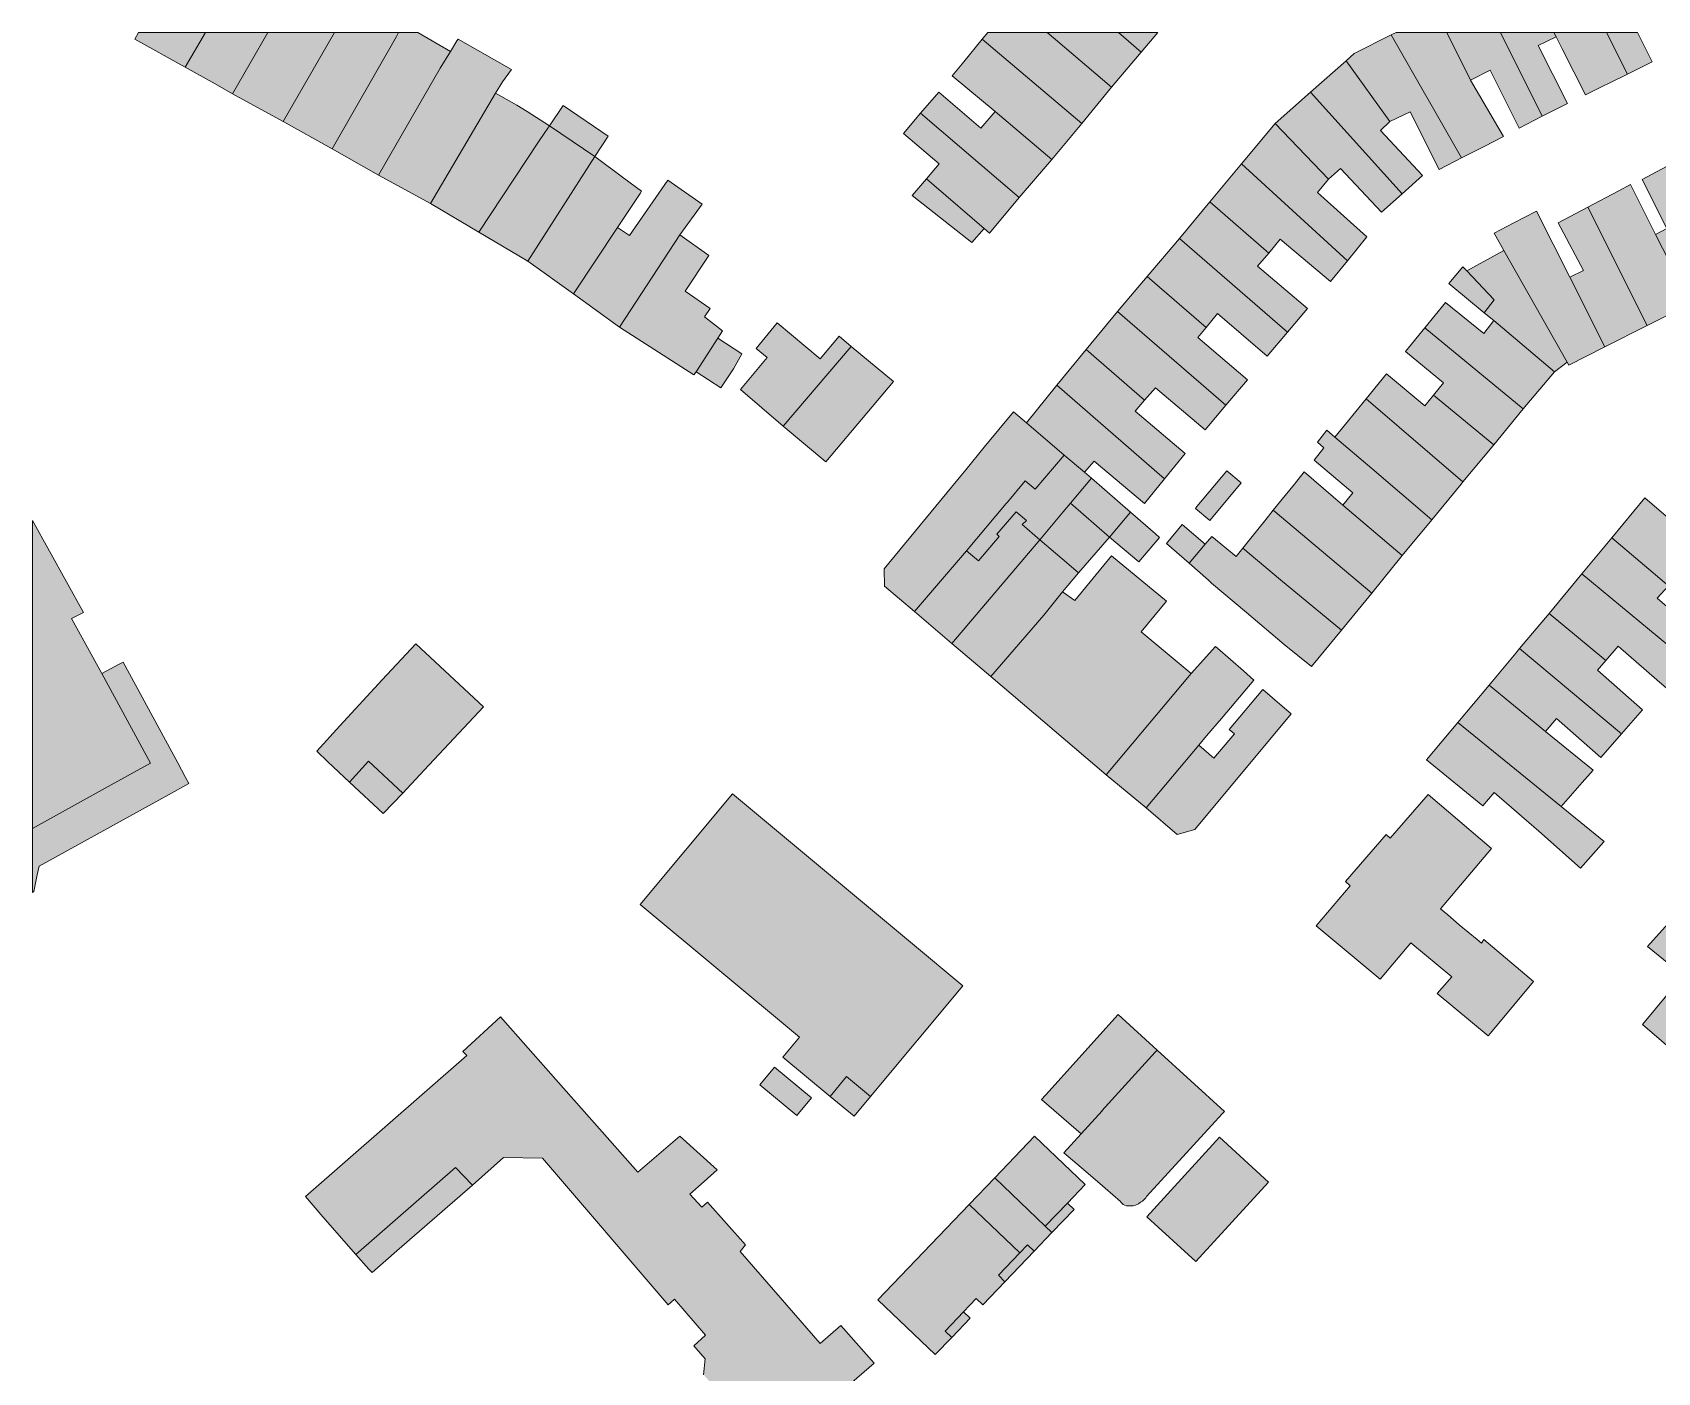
# Model space of a CAD drawing. Header units: millimetres. Extents: x -103 to 511, y -35 to 333.
# Drawn here: x -102.6 to 73.9, y 187.1 to 332.5 of the extents above; entities that cross this region are included whole.
import ezdxf

# ---------------------------------------------------------------- set-up
doc = ezdxf.new("R2010")
doc.units = ezdxf.units.MM
doc.header["$MEASUREMENT"] = 0
for name, color, linetype, lineweight in [('edu&health', 7, 'Continuous', 0), ('public services', 7, 'Continuous', 0), ('residential', 7, 'Continuous', 0), ('school', 7, 'Continuous', 0)]:
    doc.layers.add(name, color=color, linetype=linetype, lineweight=lineweight)

msp = doc.modelspace()

# ---------------------------------------------------------------- hatches: boundary and pattern name
at = {"layer": 'edu&health', "true_color": 0xc9ff94, "transparency": 33554687}
for points in [[(-1.54, 229.03), (-7, 233.57), (-26.56, 249.87), (-36.57, 237.85), (-19.28, 223.45), (-21.07, 221.3), (-15.95, 217.03), (-14.16, 219.18), (-11.55, 217.01)], [(13.58, 215.44), (13.57, 215.45), (19.35, 221.81), (19.57, 222.05), (15.31, 225.93), (14.95, 225.53), (7.83, 217.58), (7.02, 216.69), (11.32, 212.95)], [(-39.87, 212.24), (-45.73, 218.86), (-51.73, 225.65), (-55.83, 221.9), (-55.38, 221.45), (-72.93, 206.15), (-71.02, 203.96), (-67.43, 199.85), (-56.63, 209.3), (-54.78, 207.4), (-51.43, 210.4), (-47.18, 210.3), (-33.53, 194.4), (-32.83, 195), (-29.48, 191.1), (-30.73, 189.95), (-29.53, 188.55), (-29.68, 186.8), (-27.73, 184.6), (-26.08, 184.6), (-25.53, 183.95), (-24.98, 183.3), (-23.42, 184.58), (-22.35, 183.42), (-21.97, 183), (-21.7, 182.71), (-19.72, 180.55), (-18.03, 182.1), (-17.63, 182.45), (-11.18, 188.05), (-14.78, 192.15), (-17.03, 190.2), (-25.73, 200.2), (-25.13, 200.9), (-29.28, 205.55), (-29.88, 205), (-31.18, 206.4), (-29.63, 207.8), (-28.23, 209.05), (-32.28, 212.7), (-36.83, 208.8)], [(16.97, 205.15), (17.22, 205.2), (17.52, 205.35), (17.77, 205.55), (17.97, 205.65), (18.32, 206), (18.42, 206.15), (25.87, 214.3), (26.64, 215.15), (26.87, 215.4), (19.57, 222.05), (19.35, 221.81), (13.57, 215.45), (13.58, 215.44), (11.32, 212.95), (9.44, 210.88), (11.32, 209.3), (13.62, 207.3), (13.92, 207.05), (15.57, 205.6), (15.62, 205.55), (15.87, 205.3), (16.22, 205.15)], [(-17.96, 216.88), (-21.97, 220.21), (-23.57, 218.28), (-19.55, 214.96)], [(-11.55, 217.01), (-14.16, 219.18), (-15.95, 217.03), (-13.34, 214.86)], [(9.82, 205.45), (11.75, 207.47), (6.26, 212.72), (1.92, 208.18), (7.41, 202.93)], [(18.45, 203.95), (23.76, 199.1), (31.64, 207.72), (26.32, 212.58)], [(-54.78, 207.4), (-56.63, 209.3), (-67.43, 199.85), (-66.03, 198.25), (-65.83, 198.05), (-65.68, 197.9), (-63, 200.24)], [(4.66, 200.05), (5.49, 200.91), (6.21, 200.22), (8.14, 202.24), (7.41, 202.93), (1.92, 208.18), (-0.84, 205.3)], [(3.04, 196.91), (2.32, 197.6), (4.66, 200.05), (-0.84, 205.3), (-10.75, 194.93), (-4.53, 188.99), (-2.74, 190.86), (-3.46, 191.55), (-1.47, 193.64), (-0.09, 195.08), (0.63, 194.39)], [(10.55, 204.76), (9.82, 205.45), (7.41, 202.93), (8.14, 202.24)], [(6.21, 200.22), (5.49, 200.91), (4.66, 200.05), (2.32, 197.6), (3.04, 196.91)], [(-0.74, 192.95), (-1.47, 193.64), (-3.46, 191.55), (-2.74, 190.86)]]:
    msp.add_hatch(color=71, dxfattribs=at).paths.add_polyline_path(points)
at = {"layer": 'public services', "true_color": 0xef5797, "transparency": 33554687}
for points in [[(9.47, 286.65), (5.37, 290.15), (3.97, 291.35), (0.79, 287.49), (-1.22, 285.04), (-1.58, 284.6), (-10.08, 274.3), (-10.03, 272.4), (-6.78, 269.65), (-1.13, 276.25), (3.17, 281.4), (3.32, 281.55), (5.22, 283.85), (6.32, 282.95)], [(-1.13, 276.25), (-6.78, 269.65), (-2.73, 266.2), (6.82, 277.45), (4.92, 279.1), (5.37, 279.55), (4.27, 280.5), (2.17, 278.05), (2.42, 277.8), (0.17, 275.15)], [(7.27, 269.25), (9.27, 271.8), (11.03, 273.86), (9.7, 274.99), (8.52, 276), (6.82, 277.45), (-2.73, 266.2), (1.52, 262.6)], [(23.27, 262.95), (19.33, 266.2), (17.82, 267.45), (20.57, 270.8), (14.62, 275.7), (10.62, 270.85), (9.27, 271.8), (7.27, 269.25), (1.52, 262.6), (14.02, 251.95)], [(24.07, 255.15), (24.93, 256.16), (26.53, 258.05), (30.07, 262.22), (28.92, 263.22), (26.1, 265.68), (25.9, 265.85), (23.27, 262.95), (14.02, 251.95), (18.37, 248.35)], [(34.1, 258.56), (33.12, 259.4), (31.02, 261.2), (27.37, 256.85), (27.97, 256.4), (25.72, 253.75), (24.07, 255.15), (18.37, 248.35), (21.72, 245.45), (23.67, 246)]]:
    msp.add_hatch(color=233, dxfattribs=at).paths.add_polyline_path(points)
at = {"layer": 'residential', "true_color": 0xfedcaf, "transparency": 33554687}
for points in [[(-83.78, 332.52), (-91.03, 332.52), (-91.43, 331.8), (-85.98, 328.75)], [(-83.78, 332.52), (-85.98, 328.75), (-82.73, 326.95), (-80.83, 325.85), (-77.01, 332.52)], [(-77.01, 332.52), (-80.83, 325.85), (-75.33, 322.85), (-69.75, 332.52)], [(-62.82, 332.52), (-69.75, 332.52), (-75.33, 322.85), (-70.03, 319.9), (-63.03, 332.1)], [(-60.72, 332.52), (-62.82, 332.52), (-63.03, 332.1), (-70.03, 319.9), (-64.98, 317.05), (-58.28, 328.65), (-57.17, 330.47)], [(-52.28, 325.95), (-51.53, 327.15), (-50.56, 328.49), (-56.35, 331.79), (-56.48, 331.6), (-57.17, 330.47), (-58.28, 328.65), (-64.98, 317.05), (-59.33, 313.95)], [(8.12, 318.75), (11.37, 322.65), (0.57, 331.8), (-1.43, 329.35), (-2.68, 327.83), (1.97, 323.95)], [(7.61, 332.52), (1.19, 332.52), (0.57, 331.8), (11.37, 322.65), (14.62, 326.6), (8.52, 331.75)], [(15.36, 332.52), (7.61, 332.52), (8.52, 331.75), (14.62, 326.6), (17.82, 330.4)], [(15.36, 332.52), (17.82, 330.4), (19.63, 332.52)], [(44.82, 322.85), (47.02, 323.9), (50.17, 317.65), (52.62, 318.9), (44.97, 332.25), (40.97, 330.25), (40.07, 329.45)], [(51, 332.52), (45.51, 332.52), (44.97, 332.25), (52.62, 318.9), (55.07, 320.15), (57.18, 321.23), (53.57, 327.35)], [(56.85, 332.52), (51, 332.52), (53.57, 327.35), (55.72, 328.45), (58.87, 322.15), (61.37, 323.45)], [(62.63, 332.52), (56.85, 332.52), (61.37, 323.45), (64.12, 324.8), (60.92, 331.1), (62.87, 332.05)], [(68.36, 332.52), (62.63, 332.52), (62.87, 332.05), (63.52, 330.76), (66.07, 325.77), (67.87, 326.65), (68.8, 327.11), (70.62, 328)], [(68.36, 332.52), (70.62, 328), (73.32, 329.35), (71.73, 332.52)], [(40.07, 329.45), (36.22, 326.05), (46.17, 315), (48.37, 317), (43.82, 321.9), (44.82, 322.85)], [(-47.68, 320.55), (-46.93, 321.65), (-46.42, 322.4), (-48.84, 323.93), (-49.98, 324.65), (-52.28, 325.95), (-59.33, 313.95), (-54.08, 310.85)], [(4.57, 314.6), (8.12, 318.75), (1.97, 323.95), (0.42, 322.15), (-4.13, 326.05), (-6.13, 323.75)], [(32.37, 322.65), (38.17, 316.6), (39.47, 317.75), (43.92, 313), (46.17, 315), (36.22, 326.05)], [(-40.05, 321.27), (-44.94, 324.58), (-46.42, 322.4), (-41.48, 319.05)], [(4.57, 314.6), (-6.13, 323.75), (-7.98, 321.55), (-4.09, 318.28), (-5.49, 316.63), (-4.68, 315.95), (0.77, 311.26), (1.37, 310.75)], [(-48.78, 307.7), (-41.48, 319.05), (-46.42, 322.4), (-46.93, 321.65), (-47.68, 320.55), (-54.08, 310.85)], [(32.37, 322.65), (28.72, 318.25), (40.22, 307.75), (42.32, 310.35), (36.97, 315.15), (38.17, 316.6)], [(-39.03, 311.35), (-36.58, 315.05), (-36.43, 315.28), (-38.33, 316.7), (-41.48, 319.05), (-48.78, 307.7), (-43.83, 304.15)], [(31.67, 308.55), (32.92, 310.1), (38.37, 305.5), (40.22, 307.75), (28.72, 318.25), (25.27, 314.15)], [(81.97, 305.4), (75.52, 318.05), (75.42, 318.25), (72.22, 316.55), (74.92, 311.25), (73.67, 310.6), (77.52, 303.1)], [(-29.83, 313.9), (-33.58, 316.5), (-37.73, 310.5), (-39.03, 311.35), (-43.83, 304.15), (-38.83, 300.55), (-32.28, 310.55)], [(0.77, 311.26), (-4.68, 315.95), (-5.49, 316.63), (-7.03, 314.82), (-2.78, 311.45), (-0.57, 309.71)], [(77.52, 303.1), (73.67, 310.6), (70.95, 316.01), (69.62, 315.3), (66.32, 313.55), (72.77, 300.7)], [(25.27, 314.15), (21.97, 310.15), (33.72, 300), (35.87, 302.55), (30.47, 307.15), (31.67, 308.55)], [(68.17, 298.4), (64.37, 305.95), (60.74, 313.14), (58.21, 311.82), (56.14, 310.74), (57.22, 308.85), (64.07, 296.75), (64.27, 296.4)], [(72.77, 300.7), (66.32, 313.55), (63.12, 311.85), (65.87, 306.7), (64.37, 305.95), (68.17, 298.4)], [(-32.28, 310.55), (-38.83, 300.55), (-30.73, 295.35), (-30.48, 295.7), (-28.13, 299.35), (-27.63, 300.15), (-29.58, 301.65), (-28.98, 302.55), (-31.68, 304.45), (-29.13, 308.3)], [(24.87, 300.5), (26.12, 302), (31.52, 297.4), (33.72, 300), (21.97, 310.15), (18.47, 306.05)], [(64.07, 296.75), (57.22, 308.85), (53.17, 306.65), (56.17, 303.5), (55.07, 302.1), (56.12, 301.25), (62.72, 295.7)], [(56.17, 303.5), (53.17, 306.65), (52.76, 307.08), (51.25, 305.27), (55.07, 302.1)], [(18.47, 306.05), (15.27, 302.25), (27.02, 292.05), (29.37, 294.8), (23.97, 299.4), (24.87, 300.5)], [(18.17, 292.6), (19.37, 293.95), (24.77, 289.4), (27.02, 292.05), (15.27, 302.25), (11.87, 298.1)], [(62.72, 295.7), (56.12, 301.25), (55.02, 299.85), (50.87, 303.2), (48.62, 300.45), (59.32, 291.65)], [(-21.03, 289.8), (-13.68, 298.45), (-14.98, 299.55), (-17.03, 297.1), (-21.68, 301), (-23.98, 298.2), (-22.78, 297.25), (-25.68, 293.75)], [(56.12, 287.75), (59.32, 291.65), (48.62, 300.45), (46.52, 297.9), (50.67, 294.5), (49.57, 293.15)], [(-27.83, 293.95), (-26.43, 296), (-25.53, 297.65), (-28.13, 299.35), (-30.48, 295.7)], [(-13.68, 298.45), (-21.03, 289.8), (-16.43, 285.9), (-9.08, 294.65)], [(11.87, 298.1), (8.67, 294.25), (20.37, 284.05), (22.62, 286.8), (17.17, 291.4), (18.17, 292.6)], [(56.12, 287.75), (49.57, 293.15), (48.62, 292), (44.47, 295.45), (42.27, 292.75), (52.77, 283.75)], [(5.37, 290.15), (9.47, 286.65), (11.67, 284.8), (12.72, 286), (18.17, 281.4), (20.37, 284.05), (8.67, 294.25)], [(52.57, 283.5), (52.77, 283.75), (42.27, 292.75), (40.02, 290), (38.86, 288.59), (42.87, 285.2), (49.37, 279.6)], [(42.87, 285.2), (38.86, 288.59), (37.97, 289.35), (36.97, 288.05), (37.67, 287.45), (36.62, 286.1), (40.82, 282.55), (39.72, 281.2), (46.17, 275.75), (49.37, 279.6)], [(12.42, 284.15), (11.67, 284.8), (9.47, 286.65), (6.32, 282.95), (5.22, 283.85), (3.32, 281.55), (3.17, 281.4), (-1.13, 276.25), (0.17, 275.15), (2.42, 277.8), (2.17, 278.05), (4.27, 280.5), (5.37, 279.55), (4.92, 279.1), (6.82, 277.45), (9.35, 280.47), (10.14, 281.43)], [(14.37, 277.75), (16.67, 280.45), (12.42, 284.15), (10.14, 281.43)], [(28.67, 283.63), (27.12, 284.95), (23.87, 281.05), (23.72, 280.85), (25.27, 279.55)], [(46.17, 275.75), (39.72, 281.2), (35.53, 284.82), (34.47, 283.5), (32.97, 281.65), (32.17, 280.67), (42.87, 271.65)], [(14.37, 277.75), (10.14, 281.43), (9.35, 280.47), (6.82, 277.45), (8.52, 276), (9.7, 274.99), (11.03, 273.86)], [(42.87, 271.65), (32.17, 280.67), (31.25, 279.52), (29.87, 277.8), (28.86, 276.54), (32.97, 273.1), (39.57, 267.65)], [(72.52, 282), (68.92, 277.65), (75.07, 272.45), (76.52, 274.15), (80.77, 270.45), (82.32, 272.2), (83.01, 272.98)], [(14.37, 277.75), (17.57, 275.05), (19.82, 277.7), (19.37, 278.1), (16.67, 280.45)], [(24.79, 276.99), (22.28, 279.12), (20.57, 277.05), (23.02, 274.9)], [(25.49, 277.81), (24.79, 276.99), (23.02, 274.9), (25.12, 273.05), (25.47, 272.75), (29.27, 269.55), (33.37, 266.1), (36.32, 263.7), (39.57, 267.65), (32.97, 273.1), (28.86, 276.54), (28.14, 275.65)], [(76.87, 265.85), (78.22, 267.35), (73.87, 271.1), (75.07, 272.45), (68.92, 277.65), (65.67, 273.75), (76.16, 265.07)], [(65.67, 273.75), (62.12, 269.45), (68.27, 264.35), (69.62, 265.9), (73.82, 262.25), (74.87, 261.33), (76.42, 263.15), (77.27, 264.15), (76.16, 265.07)], [(62.12, 269.45), (58.92, 265.65), (69.97, 256.4), (72.27, 259), (67.37, 263.3), (68.27, 264.35)], [(69.97, 256.4), (58.92, 265.65), (58.52, 265.15), (55.62, 261.65), (61.72, 256.65), (62.92, 258.05), (67.72, 253.8)], [(65.72, 251.1), (66.9, 252.43), (61.72, 256.65), (55.62, 261.65), (52.22, 257.6), (63.42, 248.5)], [(52.22, 257.6), (48.82, 253.55), (54.92, 248.55), (56.17, 250), (61.02, 245.8), (65.52, 241.8), (68.05, 244.65), (68.1, 244.7), (63.42, 248.5)], [(55.87, 243.95), (48.97, 249.8), (44.87, 245.05), (44.42, 245.45), (40.02, 240.35), (40.52, 239.9), (36.82, 235.55), (43.77, 229.75), (47.12, 233.7), (51.57, 230), (49.97, 228.2), (55.52, 223.6), (55.77, 223.9), (60.42, 229.5), (55.02, 234.05), (54.77, 233.65), (54.32, 234.05), (52.37, 235.65), (51.11, 236.72), (50.32, 237.4)], [(105.42, 215.8), (105.37, 216.3), (99.72, 220.9), (99.12, 220.3), (90.03, 228.24), (85.09, 232.55), (77.82, 238.9), (77.64, 238.7), (72.82, 233.3), (76.66, 230.15), (72.25, 224.83), (76.37, 221.3), (79.27, 218.95), (84.22, 214.75), (82.97, 213.25), (81.77, 211.7), (93.32, 201.9), (94.37, 203.05), (96.21, 201.46), (99.76, 205.56), (97.92, 207.15), (98.97, 208.4)]]:
    msp.add_hatch(color=41, dxfattribs=at).paths.add_polyline_path(points)
at = {"layer": 'school', "true_color": 0xfeed3f, "transparency": 33554687}
for points in [[(-102.55, 246.12), (-98.66, 248.27), (-94.02, 250.83), (-89.73, 253.2), (-95.03, 262.95), (-98.33, 268.9), (-97.03, 269.55), (-102.55, 279.55)], [(-68.13, 251.15), (-66.08, 253.4), (-62.33, 249.95), (-60.03, 252.45), (-53.58, 259.3), (-60.93, 266.15), (-64.58, 262.25), (-69.18, 257.25), (-71.68, 254.5), (-70.48, 253.35)], [(-102.55, 239.17), (-102.4, 239.25), (-102.03, 241.08), (-101.84, 242.01), (-87.77, 249.77), (-85.57, 250.99), (-85.96, 251.72), (-86.78, 253.23), (-87.44, 254.43), (-92.72, 264.17), (-93.13, 263.95), (-95.03, 262.95), (-89.73, 253.2), (-94.02, 250.83), (-98.66, 248.27), (-102.55, 246.12)], [(-62.33, 249.95), (-66.08, 253.4), (-68.13, 251.15), (-64.48, 247.75)]]:
    msp.add_hatch(color=41, dxfattribs=at).paths.add_polyline_path(points)

# ---------------------------------------------------------------- linework, layer by layer
at = {"layer": 'edu&health', "color": 18, "lineweight": 5, "true_color": 0x000000}
for points in [[(-1.54, 229.03), (-7, 233.57), (-26.56, 249.87), (-36.57, 237.85), (-19.28, 223.45), (-21.07, 221.3), (-15.95, 217.03), (-14.16, 219.18), (-11.55, 217.01)], [(13.58, 215.44), (13.57, 215.45), (19.35, 221.81), (19.57, 222.05), (15.31, 225.93), (14.95, 225.53), (7.83, 217.58), (7.02, 216.69), (11.32, 212.95)], [(16.97, 205.15), (17.22, 205.2), (17.52, 205.35), (17.77, 205.55), (17.97, 205.65), (18.32, 206), (18.42, 206.15), (25.87, 214.3), (26.64, 215.15), (26.87, 215.4), (19.57, 222.05), (19.35, 221.81), (13.57, 215.45), (13.58, 215.44), (11.32, 212.95), (9.44, 210.88), (11.32, 209.3), (13.62, 207.3), (13.92, 207.05), (15.57, 205.6), (15.62, 205.55), (15.87, 205.3), (16.22, 205.15)], [(-17.96, 216.88), (-21.97, 220.21), (-23.57, 218.28), (-19.55, 214.96)], [(-11.55, 217.01), (-14.16, 219.18), (-15.95, 217.03), (-13.34, 214.86)], [(9.82, 205.45), (11.75, 207.47), (6.26, 212.72), (1.92, 208.18), (7.41, 202.93)], [(18.45, 203.95), (23.76, 199.1), (31.64, 207.72), (26.32, 212.58)], [(-54.78, 207.4), (-56.63, 209.3), (-67.43, 199.85), (-66.03, 198.25), (-65.83, 198.05), (-65.68, 197.9), (-63, 200.24)], [(4.66, 200.05), (5.49, 200.91), (6.21, 200.22), (8.14, 202.24), (7.41, 202.93), (1.92, 208.18), (-0.84, 205.3)], [(3.04, 196.91), (2.32, 197.6), (4.66, 200.05), (-0.84, 205.3), (-10.75, 194.93), (-4.53, 188.99), (-2.74, 190.86), (-3.46, 191.55), (-1.47, 193.64), (-0.09, 195.08), (0.63, 194.39)], [(10.55, 204.76), (9.82, 205.45), (7.41, 202.93), (8.14, 202.24)], [(6.21, 200.22), (5.49, 200.91), (4.66, 200.05), (2.32, 197.6), (3.04, 196.91)], [(-0.74, 192.95), (-1.47, 193.64), (-3.46, 191.55), (-2.74, 190.86)]]:
    msp.add_lwpolyline(points, close=True, dxfattribs=at)
at = {"layer": 'edu&health'}
for points in [[(-1.54, 229.03), (-7, 233.57), (-26.56, 249.87), (-36.57, 237.85), (-19.28, 223.45), (-21.07, 221.3), (-15.95, 217.03), (-14.16, 219.18), (-11.55, 217.01)], [(13.58, 215.44), (13.57, 215.45), (19.35, 221.81), (19.57, 222.05), (15.31, 225.93), (14.95, 225.53), (7.83, 217.58), (7.02, 216.69), (11.32, 212.95)], [(16.97, 205.15), (17.22, 205.2), (17.52, 205.35), (17.77, 205.55), (17.97, 205.65), (18.32, 206), (18.42, 206.15), (25.87, 214.3), (26.64, 215.15), (26.87, 215.4), (19.57, 222.05), (19.35, 221.81), (13.57, 215.45), (13.58, 215.44), (11.32, 212.95), (9.44, 210.88), (11.32, 209.3), (13.62, 207.3), (13.92, 207.05), (15.57, 205.6), (15.62, 205.55), (15.87, 205.3), (16.22, 205.15)], [(-17.96, 216.88), (-21.97, 220.21), (-23.57, 218.28), (-19.55, 214.96)], [(-11.55, 217.01), (-14.16, 219.18), (-15.95, 217.03), (-13.34, 214.86)], [(9.82, 205.45), (11.75, 207.47), (6.26, 212.72), (1.92, 208.18), (7.41, 202.93)], [(18.45, 203.95), (23.76, 199.1), (31.64, 207.72), (26.32, 212.58)], [(-54.78, 207.4), (-56.63, 209.3), (-67.43, 199.85), (-66.03, 198.25), (-65.83, 198.05), (-65.68, 197.9), (-63, 200.24)], [(4.66, 200.05), (5.49, 200.91), (6.21, 200.22), (8.14, 202.24), (7.41, 202.93), (1.92, 208.18), (-0.84, 205.3)], [(3.04, 196.91), (2.32, 197.6), (4.66, 200.05), (-0.84, 205.3), (-10.75, 194.93), (-4.53, 188.99), (-2.74, 190.86), (-3.46, 191.55), (-1.47, 193.64), (-0.09, 195.08), (0.63, 194.39)], [(10.55, 204.76), (9.82, 205.45), (7.41, 202.93), (8.14, 202.24)], [(6.21, 200.22), (5.49, 200.91), (4.66, 200.05), (2.32, 197.6), (3.04, 196.91)], [(-0.74, 192.95), (-1.47, 193.64), (-3.46, 191.55), (-2.74, 190.86)]]:
    msp.add_lwpolyline(points, close=True, dxfattribs=at)
at = {"layer": 'edu&health', "color": 18, "lineweight": 5, "true_color": 0x000000}
msp.add_lwpolyline([(-17.63, 182.45), (-11.18, 188.05), (-14.78, 192.15), (-17.03, 190.2), (-25.73, 200.2), (-25.13, 200.9), (-29.28, 205.55), (-29.88, 205), (-31.18, 206.4), (-29.63, 207.8), (-28.23, 209.05), (-32.28, 212.7), (-36.83, 208.8), (-39.87, 212.24), (-45.73, 218.86), (-51.73, 225.65), (-55.83, 221.9), (-55.38, 221.45), (-72.93, 206.15), (-71.02, 203.96), (-67.43, 199.85), (-56.63, 209.3), (-54.78, 207.4), (-51.43, 210.4), (-47.18, 210.3), (-33.53, 194.4), (-32.83, 195), (-29.48, 191.1), (-30.73, 189.95), (-29.53, 188.55), (-29.68, 186.8)], dxfattribs=at)
at = {"layer": 'edu&health'}
msp.add_lwpolyline([(-17.63, 182.45), (-11.18, 188.05), (-14.78, 192.15), (-17.03, 190.2), (-25.73, 200.2), (-25.13, 200.9), (-29.28, 205.55), (-29.88, 205), (-31.18, 206.4), (-29.63, 207.8), (-28.23, 209.05), (-32.28, 212.7), (-36.83, 208.8), (-39.87, 212.24), (-45.73, 218.86), (-51.73, 225.65), (-55.83, 221.9), (-55.38, 221.45), (-72.93, 206.15), (-71.02, 203.96), (-67.43, 199.85), (-56.63, 209.3), (-54.78, 207.4), (-51.43, 210.4), (-47.18, 210.3), (-33.53, 194.4), (-32.83, 195), (-29.48, 191.1), (-30.73, 189.95), (-29.53, 188.55), (-29.68, 186.8)], dxfattribs=at)
at = {"layer": 'public services', "color": 18, "lineweight": 5, "true_color": 0x000000}
for points in [[(9.47, 286.65), (5.37, 290.15), (3.97, 291.35), (0.79, 287.49), (-1.22, 285.04), (-1.58, 284.6), (-10.08, 274.3), (-10.03, 272.4), (-6.78, 269.65), (-1.13, 276.25), (3.17, 281.4), (3.32, 281.55), (5.22, 283.85), (6.32, 282.95)], [(-1.13, 276.25), (-6.78, 269.65), (-2.73, 266.2), (6.82, 277.45), (4.92, 279.1), (5.37, 279.55), (4.27, 280.5), (2.17, 278.05), (2.42, 277.8), (0.17, 275.15)], [(7.27, 269.25), (9.27, 271.8), (11.03, 273.86), (9.7, 274.99), (8.52, 276), (6.82, 277.45), (-2.73, 266.2), (1.52, 262.6)], [(23.27, 262.95), (19.33, 266.2), (17.82, 267.45), (20.57, 270.8), (14.62, 275.7), (10.62, 270.85), (9.27, 271.8), (7.27, 269.25), (1.52, 262.6), (14.02, 251.95)], [(24.07, 255.15), (24.93, 256.16), (26.53, 258.05), (30.07, 262.22), (28.92, 263.22), (26.1, 265.68), (25.9, 265.85), (23.27, 262.95), (14.02, 251.95), (18.37, 248.35)], [(34.1, 258.56), (33.12, 259.4), (31.02, 261.2), (27.37, 256.85), (27.97, 256.4), (25.72, 253.75), (24.07, 255.15), (18.37, 248.35), (21.72, 245.45), (23.67, 246)]]:
    msp.add_lwpolyline(points, close=True, dxfattribs=at)
at = {"layer": 'public services'}
for points in [[(9.47, 286.65), (5.37, 290.15), (3.97, 291.35), (0.79, 287.49), (-1.22, 285.04), (-1.58, 284.6), (-10.08, 274.3), (-10.03, 272.4), (-6.78, 269.65), (-1.13, 276.25), (3.17, 281.4), (3.32, 281.55), (5.22, 283.85), (6.32, 282.95)], [(-1.13, 276.25), (-6.78, 269.65), (-2.73, 266.2), (6.82, 277.45), (4.92, 279.1), (5.37, 279.55), (4.27, 280.5), (2.17, 278.05), (2.42, 277.8), (0.17, 275.15)], [(7.27, 269.25), (9.27, 271.8), (11.03, 273.86), (9.7, 274.99), (8.52, 276), (6.82, 277.45), (-2.73, 266.2), (1.52, 262.6)], [(23.27, 262.95), (19.33, 266.2), (17.82, 267.45), (20.57, 270.8), (14.62, 275.7), (10.62, 270.85), (9.27, 271.8), (7.27, 269.25), (1.52, 262.6), (14.02, 251.95)], [(24.07, 255.15), (24.93, 256.16), (26.53, 258.05), (30.07, 262.22), (28.92, 263.22), (26.1, 265.68), (25.9, 265.85), (23.27, 262.95), (14.02, 251.95), (18.37, 248.35)], [(34.1, 258.56), (33.12, 259.4), (31.02, 261.2), (27.37, 256.85), (27.97, 256.4), (25.72, 253.75), (24.07, 255.15), (18.37, 248.35), (21.72, 245.45), (23.67, 246)]]:
    msp.add_lwpolyline(points, close=True, dxfattribs=at)
at = {"layer": 'residential', "color": 18, "lineweight": 5, "true_color": 0x000000}
for points in [[(-83.78, 332.52), (-91.03, 332.52), (-91.43, 331.8), (-85.98, 328.75)], [(-83.78, 332.52), (-85.98, 328.75), (-82.73, 326.95), (-80.83, 325.85), (-77.01, 332.52)], [(-77.01, 332.52), (-80.83, 325.85), (-75.33, 322.85), (-69.75, 332.52)], [(-62.82, 332.52), (-69.75, 332.52), (-75.33, 322.85), (-70.03, 319.9), (-63.03, 332.1)], [(-60.72, 332.52), (-62.82, 332.52), (-63.03, 332.1), (-70.03, 319.9), (-64.98, 317.05), (-58.28, 328.65), (-57.17, 330.47)], [(-52.28, 325.95), (-51.53, 327.15), (-50.56, 328.49), (-56.35, 331.79), (-56.48, 331.6), (-57.17, 330.47), (-58.28, 328.65), (-64.98, 317.05), (-59.33, 313.95)], [(8.12, 318.75), (11.37, 322.65), (0.57, 331.8), (-1.43, 329.35), (-2.68, 327.83), (1.97, 323.95)], [(7.61, 332.52), (1.19, 332.52), (0.57, 331.8), (11.37, 322.65), (14.62, 326.6), (8.52, 331.75)], [(15.36, 332.52), (7.61, 332.52), (8.52, 331.75), (14.62, 326.6), (17.82, 330.4)], [(15.36, 332.52), (17.82, 330.4), (19.63, 332.52)], [(44.82, 322.85), (47.02, 323.9), (50.17, 317.65), (52.62, 318.9), (44.97, 332.25), (40.97, 330.25), (40.07, 329.45)], [(51, 332.52), (45.51, 332.52), (44.97, 332.25), (52.62, 318.9), (55.07, 320.15), (57.18, 321.23), (53.57, 327.35)], [(56.85, 332.52), (51, 332.52), (53.57, 327.35), (55.72, 328.45), (58.87, 322.15), (61.37, 323.45)], [(62.63, 332.52), (56.85, 332.52), (61.37, 323.45), (64.12, 324.8), (60.92, 331.1), (62.87, 332.05)], [(68.36, 332.52), (62.63, 332.52), (62.87, 332.05), (63.52, 330.76), (66.07, 325.77), (67.87, 326.65), (68.8, 327.11), (70.62, 328)], [(68.36, 332.52), (70.62, 328), (73.32, 329.35), (71.73, 332.52)], [(40.07, 329.45), (36.22, 326.05), (46.17, 315), (48.37, 317), (43.82, 321.9), (44.82, 322.85)], [(-47.68, 320.55), (-46.93, 321.65), (-46.42, 322.4), (-48.84, 323.93), (-49.98, 324.65), (-52.28, 325.95), (-59.33, 313.95), (-54.08, 310.85)], [(4.57, 314.6), (8.12, 318.75), (1.97, 323.95), (0.42, 322.15), (-4.13, 326.05), (-6.13, 323.75)], [(32.37, 322.65), (38.17, 316.6), (39.47, 317.75), (43.92, 313), (46.17, 315), (36.22, 326.05)], [(-40.05, 321.27), (-44.94, 324.58), (-46.42, 322.4), (-41.48, 319.05)], [(4.57, 314.6), (-6.13, 323.75), (-7.98, 321.55), (-4.09, 318.28), (-5.49, 316.63), (-4.68, 315.95), (0.77, 311.26), (1.37, 310.75)], [(-48.78, 307.7), (-41.48, 319.05), (-46.42, 322.4), (-46.93, 321.65), (-47.68, 320.55), (-54.08, 310.85)], [(32.37, 322.65), (28.72, 318.25), (40.22, 307.75), (42.32, 310.35), (36.97, 315.15), (38.17, 316.6)], [(-39.03, 311.35), (-36.58, 315.05), (-36.43, 315.28), (-38.33, 316.7), (-41.48, 319.05), (-48.78, 307.7), (-43.83, 304.15)], [(31.67, 308.55), (32.92, 310.1), (38.37, 305.5), (40.22, 307.75), (28.72, 318.25), (25.27, 314.15)], [(81.97, 305.4), (75.52, 318.05), (75.42, 318.25), (72.22, 316.55), (74.92, 311.25), (73.67, 310.6), (77.52, 303.1)], [(-29.83, 313.9), (-33.58, 316.5), (-37.73, 310.5), (-39.03, 311.35), (-43.83, 304.15), (-38.83, 300.55), (-32.28, 310.55)], [(0.77, 311.26), (-4.68, 315.95), (-5.49, 316.63), (-7.03, 314.82), (-2.78, 311.45), (-0.57, 309.71)], [(77.52, 303.1), (73.67, 310.6), (70.95, 316.01), (69.62, 315.3), (66.32, 313.55), (72.77, 300.7)], [(25.27, 314.15), (21.97, 310.15), (33.72, 300), (35.87, 302.55), (30.47, 307.15), (31.67, 308.55)], [(68.17, 298.4), (64.37, 305.95), (60.74, 313.14), (58.21, 311.82), (56.14, 310.74), (57.22, 308.85), (64.07, 296.75), (64.27, 296.4)], [(72.77, 300.7), (66.32, 313.55), (63.12, 311.85), (65.87, 306.7), (64.37, 305.95), (68.17, 298.4)], [(-32.28, 310.55), (-38.83, 300.55), (-30.73, 295.35), (-30.48, 295.7), (-28.13, 299.35), (-27.63, 300.15), (-29.58, 301.65), (-28.98, 302.55), (-31.68, 304.45), (-29.13, 308.3)], [(24.87, 300.5), (26.12, 302), (31.52, 297.4), (33.72, 300), (21.97, 310.15), (18.47, 306.05)], [(64.07, 296.75), (57.22, 308.85), (53.17, 306.65), (56.17, 303.5), (55.07, 302.1), (56.12, 301.25), (62.72, 295.7)], [(56.17, 303.5), (53.17, 306.65), (52.76, 307.08), (51.25, 305.27), (55.07, 302.1)], [(18.47, 306.05), (15.27, 302.25), (27.02, 292.05), (29.37, 294.8), (23.97, 299.4), (24.87, 300.5)], [(18.17, 292.6), (19.37, 293.95), (24.77, 289.4), (27.02, 292.05), (15.27, 302.25), (11.87, 298.1)], [(62.72, 295.7), (56.12, 301.25), (55.02, 299.85), (50.87, 303.2), (48.62, 300.45), (59.32, 291.65)], [(-21.03, 289.8), (-13.68, 298.45), (-14.98, 299.55), (-17.03, 297.1), (-21.68, 301), (-23.98, 298.2), (-22.78, 297.25), (-25.68, 293.75)], [(56.12, 287.75), (59.32, 291.65), (48.62, 300.45), (46.52, 297.9), (50.67, 294.5), (49.57, 293.15)], [(-27.83, 293.95), (-26.43, 296), (-25.53, 297.65), (-28.13, 299.35), (-30.48, 295.7)], [(-13.68, 298.45), (-21.03, 289.8), (-16.43, 285.9), (-9.08, 294.65)], [(11.87, 298.1), (8.67, 294.25), (20.37, 284.05), (22.62, 286.8), (17.17, 291.4), (18.17, 292.6)], [(56.12, 287.75), (49.57, 293.15), (48.62, 292), (44.47, 295.45), (42.27, 292.75), (52.77, 283.75)], [(5.37, 290.15), (9.47, 286.65), (11.67, 284.8), (12.72, 286), (18.17, 281.4), (20.37, 284.05), (8.67, 294.25)], [(52.57, 283.5), (52.77, 283.75), (42.27, 292.75), (40.02, 290), (38.86, 288.59), (42.87, 285.2), (49.37, 279.6)], [(42.87, 285.2), (38.86, 288.59), (37.97, 289.35), (36.97, 288.05), (37.67, 287.45), (36.62, 286.1), (40.82, 282.55), (39.72, 281.2), (46.17, 275.75), (49.37, 279.6)], [(12.42, 284.15), (11.67, 284.8), (9.47, 286.65), (6.32, 282.95), (5.22, 283.85), (3.32, 281.55), (3.17, 281.4), (-1.13, 276.25), (0.17, 275.15), (2.42, 277.8), (2.17, 278.05), (4.27, 280.5), (5.37, 279.55), (4.92, 279.1), (6.82, 277.45), (9.35, 280.47), (10.14, 281.43)], [(14.37, 277.75), (16.67, 280.45), (12.42, 284.15), (10.14, 281.43)], [(28.67, 283.63), (27.12, 284.95), (23.87, 281.05), (23.72, 280.85), (25.27, 279.55)], [(46.17, 275.75), (39.72, 281.2), (35.53, 284.82), (34.47, 283.5), (32.97, 281.65), (32.17, 280.67), (42.87, 271.65)], [(14.37, 277.75), (10.14, 281.43), (9.35, 280.47), (6.82, 277.45), (8.52, 276), (9.7, 274.99), (11.03, 273.86)], [(42.87, 271.65), (32.17, 280.67), (31.25, 279.52), (29.87, 277.8), (28.86, 276.54), (32.97, 273.1), (39.57, 267.65)], [(72.52, 282), (68.92, 277.65), (75.07, 272.45), (76.52, 274.15), (80.77, 270.45), (82.32, 272.2), (83.01, 272.98)], [(14.37, 277.75), (17.57, 275.05), (19.82, 277.7), (19.37, 278.1), (16.67, 280.45)], [(24.79, 276.99), (22.28, 279.12), (20.57, 277.05), (23.02, 274.9)], [(25.49, 277.81), (24.79, 276.99), (23.02, 274.9), (25.12, 273.05), (25.47, 272.75), (29.27, 269.55), (33.37, 266.1), (36.32, 263.7), (39.57, 267.65), (32.97, 273.1), (28.86, 276.54), (28.14, 275.65)], [(76.87, 265.85), (78.22, 267.35), (73.87, 271.1), (75.07, 272.45), (68.92, 277.65), (65.67, 273.75), (76.16, 265.07)], [(65.67, 273.75), (62.12, 269.45), (68.27, 264.35), (69.62, 265.9), (73.82, 262.25), (74.87, 261.33), (76.42, 263.15), (77.27, 264.15), (76.16, 265.07)], [(62.12, 269.45), (58.92, 265.65), (69.97, 256.4), (72.27, 259), (67.37, 263.3), (68.27, 264.35)], [(69.97, 256.4), (58.92, 265.65), (58.52, 265.15), (55.62, 261.65), (61.72, 256.65), (62.92, 258.05), (67.72, 253.8)], [(65.72, 251.1), (66.9, 252.43), (61.72, 256.65), (55.62, 261.65), (52.22, 257.6), (63.42, 248.5)], [(52.22, 257.6), (48.82, 253.55), (54.92, 248.55), (56.17, 250), (61.02, 245.8), (65.52, 241.8), (68.05, 244.65), (68.1, 244.7), (63.42, 248.5)], [(55.87, 243.95), (48.97, 249.8), (44.87, 245.05), (44.42, 245.45), (40.02, 240.35), (40.52, 239.9), (36.82, 235.55), (43.77, 229.75), (47.12, 233.7), (51.57, 230), (49.97, 228.2), (55.52, 223.6), (55.77, 223.9), (60.42, 229.5), (55.02, 234.05), (54.77, 233.65), (54.32, 234.05), (52.37, 235.65), (51.11, 236.72), (50.32, 237.4)], [(105.42, 215.8), (105.37, 216.3), (99.72, 220.9), (99.12, 220.3), (90.03, 228.24), (85.09, 232.55), (77.82, 238.9), (77.64, 238.7), (72.82, 233.3), (76.66, 230.15), (72.25, 224.83), (76.37, 221.3), (79.27, 218.95), (84.22, 214.75), (82.97, 213.25), (81.77, 211.7), (93.32, 201.9), (94.37, 203.05), (96.21, 201.46), (99.76, 205.56), (97.92, 207.15), (98.97, 208.4)]]:
    msp.add_lwpolyline(points, close=True, dxfattribs=at)
at = {"layer": 'residential'}
for points in [[(-83.78, 332.52), (-91.03, 332.52), (-91.43, 331.8), (-85.98, 328.75)], [(-83.78, 332.52), (-85.98, 328.75), (-82.73, 326.95), (-80.83, 325.85), (-77.01, 332.52)], [(-77.01, 332.52), (-80.83, 325.85), (-75.33, 322.85), (-69.75, 332.52)], [(-62.82, 332.52), (-69.75, 332.52), (-75.33, 322.85), (-70.03, 319.9), (-63.03, 332.1)], [(-60.72, 332.52), (-62.82, 332.52), (-63.03, 332.1), (-70.03, 319.9), (-64.98, 317.05), (-58.28, 328.65), (-57.17, 330.47)], [(-52.28, 325.95), (-51.53, 327.15), (-50.56, 328.49), (-56.35, 331.79), (-56.48, 331.6), (-57.17, 330.47), (-58.28, 328.65), (-64.98, 317.05), (-59.33, 313.95)], [(8.12, 318.75), (11.37, 322.65), (0.57, 331.8), (-1.43, 329.35), (-2.68, 327.83), (1.97, 323.95)], [(7.61, 332.52), (1.19, 332.52), (0.57, 331.8), (11.37, 322.65), (14.62, 326.6), (8.52, 331.75)], [(15.36, 332.52), (7.61, 332.52), (8.52, 331.75), (14.62, 326.6), (17.82, 330.4)], [(15.36, 332.52), (17.82, 330.4), (19.63, 332.52)], [(44.82, 322.85), (47.02, 323.9), (50.17, 317.65), (52.62, 318.9), (44.97, 332.25), (40.97, 330.25), (40.07, 329.45)], [(51, 332.52), (45.51, 332.52), (44.97, 332.25), (52.62, 318.9), (55.07, 320.15), (57.18, 321.23), (53.57, 327.35)], [(56.85, 332.52), (51, 332.52), (53.57, 327.35), (55.72, 328.45), (58.87, 322.15), (61.37, 323.45)], [(62.63, 332.52), (56.85, 332.52), (61.37, 323.45), (64.12, 324.8), (60.92, 331.1), (62.87, 332.05)], [(68.36, 332.52), (62.63, 332.52), (62.87, 332.05), (63.52, 330.76), (66.07, 325.77), (67.87, 326.65), (68.8, 327.11), (70.62, 328)], [(68.36, 332.52), (70.62, 328), (73.32, 329.35), (71.73, 332.52)], [(40.07, 329.45), (36.22, 326.05), (46.17, 315), (48.37, 317), (43.82, 321.9), (44.82, 322.85)], [(-47.68, 320.55), (-46.93, 321.65), (-46.42, 322.4), (-48.84, 323.93), (-49.98, 324.65), (-52.28, 325.95), (-59.33, 313.95), (-54.08, 310.85)], [(4.57, 314.6), (8.12, 318.75), (1.97, 323.95), (0.42, 322.15), (-4.13, 326.05), (-6.13, 323.75)], [(32.37, 322.65), (38.17, 316.6), (39.47, 317.75), (43.92, 313), (46.17, 315), (36.22, 326.05)], [(-40.05, 321.27), (-44.94, 324.58), (-46.42, 322.4), (-41.48, 319.05)], [(4.57, 314.6), (-6.13, 323.75), (-7.98, 321.55), (-4.09, 318.28), (-5.49, 316.63), (-4.68, 315.95), (0.77, 311.26), (1.37, 310.75)], [(-48.78, 307.7), (-41.48, 319.05), (-46.42, 322.4), (-46.93, 321.65), (-47.68, 320.55), (-54.08, 310.85)], [(32.37, 322.65), (28.72, 318.25), (40.22, 307.75), (42.32, 310.35), (36.97, 315.15), (38.17, 316.6)], [(-39.03, 311.35), (-36.58, 315.05), (-36.43, 315.28), (-38.33, 316.7), (-41.48, 319.05), (-48.78, 307.7), (-43.83, 304.15)], [(31.67, 308.55), (32.92, 310.1), (38.37, 305.5), (40.22, 307.75), (28.72, 318.25), (25.27, 314.15)], [(81.97, 305.4), (75.52, 318.05), (75.42, 318.25), (72.22, 316.55), (74.92, 311.25), (73.67, 310.6), (77.52, 303.1)], [(-29.83, 313.9), (-33.58, 316.5), (-37.73, 310.5), (-39.03, 311.35), (-43.83, 304.15), (-38.83, 300.55), (-32.28, 310.55)], [(0.77, 311.26), (-4.68, 315.95), (-5.49, 316.63), (-7.03, 314.82), (-2.78, 311.45), (-0.57, 309.71)], [(77.52, 303.1), (73.67, 310.6), (70.95, 316.01), (69.62, 315.3), (66.32, 313.55), (72.77, 300.7)], [(25.27, 314.15), (21.97, 310.15), (33.72, 300), (35.87, 302.55), (30.47, 307.15), (31.67, 308.55)], [(68.17, 298.4), (64.37, 305.95), (60.74, 313.14), (58.21, 311.82), (56.14, 310.74), (57.22, 308.85), (64.07, 296.75), (64.27, 296.4)], [(72.77, 300.7), (66.32, 313.55), (63.12, 311.85), (65.87, 306.7), (64.37, 305.95), (68.17, 298.4)], [(-32.28, 310.55), (-38.83, 300.55), (-30.73, 295.35), (-30.48, 295.7), (-28.13, 299.35), (-27.63, 300.15), (-29.58, 301.65), (-28.98, 302.55), (-31.68, 304.45), (-29.13, 308.3)], [(24.87, 300.5), (26.12, 302), (31.52, 297.4), (33.72, 300), (21.97, 310.15), (18.47, 306.05)], [(64.07, 296.75), (57.22, 308.85), (53.17, 306.65), (56.17, 303.5), (55.07, 302.1), (56.12, 301.25), (62.72, 295.7)], [(56.17, 303.5), (53.17, 306.65), (52.76, 307.08), (51.25, 305.27), (55.07, 302.1)], [(18.47, 306.05), (15.27, 302.25), (27.02, 292.05), (29.37, 294.8), (23.97, 299.4), (24.87, 300.5)], [(18.17, 292.6), (19.37, 293.95), (24.77, 289.4), (27.02, 292.05), (15.27, 302.25), (11.87, 298.1)], [(62.72, 295.7), (56.12, 301.25), (55.02, 299.85), (50.87, 303.2), (48.62, 300.45), (59.32, 291.65)], [(-21.03, 289.8), (-13.68, 298.45), (-14.98, 299.55), (-17.03, 297.1), (-21.68, 301), (-23.98, 298.2), (-22.78, 297.25), (-25.68, 293.75)], [(56.12, 287.75), (59.32, 291.65), (48.62, 300.45), (46.52, 297.9), (50.67, 294.5), (49.57, 293.15)], [(-27.83, 293.95), (-26.43, 296), (-25.53, 297.65), (-28.13, 299.35), (-30.48, 295.7)], [(-13.68, 298.45), (-21.03, 289.8), (-16.43, 285.9), (-9.08, 294.65)], [(11.87, 298.1), (8.67, 294.25), (20.37, 284.05), (22.62, 286.8), (17.17, 291.4), (18.17, 292.6)], [(56.12, 287.75), (49.57, 293.15), (48.62, 292), (44.47, 295.45), (42.27, 292.75), (52.77, 283.75)], [(5.37, 290.15), (9.47, 286.65), (11.67, 284.8), (12.72, 286), (18.17, 281.4), (20.37, 284.05), (8.67, 294.25)], [(52.57, 283.5), (52.77, 283.75), (42.27, 292.75), (40.02, 290), (38.86, 288.59), (42.87, 285.2), (49.37, 279.6)], [(42.87, 285.2), (38.86, 288.59), (37.97, 289.35), (36.97, 288.05), (37.67, 287.45), (36.62, 286.1), (40.82, 282.55), (39.72, 281.2), (46.17, 275.75), (49.37, 279.6)], [(12.42, 284.15), (11.67, 284.8), (9.47, 286.65), (6.32, 282.95), (5.22, 283.85), (3.32, 281.55), (3.17, 281.4), (-1.13, 276.25), (0.17, 275.15), (2.42, 277.8), (2.17, 278.05), (4.27, 280.5), (5.37, 279.55), (4.92, 279.1), (6.82, 277.45), (9.35, 280.47), (10.14, 281.43)], [(14.37, 277.75), (16.67, 280.45), (12.42, 284.15), (10.14, 281.43)], [(28.67, 283.63), (27.12, 284.95), (23.87, 281.05), (23.72, 280.85), (25.27, 279.55)], [(46.17, 275.75), (39.72, 281.2), (35.53, 284.82), (34.47, 283.5), (32.97, 281.65), (32.17, 280.67), (42.87, 271.65)], [(14.37, 277.75), (10.14, 281.43), (9.35, 280.47), (6.82, 277.45), (8.52, 276), (9.7, 274.99), (11.03, 273.86)], [(42.87, 271.65), (32.17, 280.67), (31.25, 279.52), (29.87, 277.8), (28.86, 276.54), (32.97, 273.1), (39.57, 267.65)], [(72.52, 282), (68.92, 277.65), (75.07, 272.45), (76.52, 274.15), (80.77, 270.45), (82.32, 272.2), (83.01, 272.98)], [(14.37, 277.75), (17.57, 275.05), (19.82, 277.7), (19.37, 278.1), (16.67, 280.45)], [(24.79, 276.99), (22.28, 279.12), (20.57, 277.05), (23.02, 274.9)], [(25.49, 277.81), (24.79, 276.99), (23.02, 274.9), (25.12, 273.05), (25.47, 272.75), (29.27, 269.55), (33.37, 266.1), (36.32, 263.7), (39.57, 267.65), (32.97, 273.1), (28.86, 276.54), (28.14, 275.65)], [(76.87, 265.85), (78.22, 267.35), (73.87, 271.1), (75.07, 272.45), (68.92, 277.65), (65.67, 273.75), (76.16, 265.07)], [(65.67, 273.75), (62.12, 269.45), (68.27, 264.35), (69.62, 265.9), (73.82, 262.25), (74.87, 261.33), (76.42, 263.15), (77.27, 264.15), (76.16, 265.07)], [(62.12, 269.45), (58.92, 265.65), (69.97, 256.4), (72.27, 259), (67.37, 263.3), (68.27, 264.35)], [(69.97, 256.4), (58.92, 265.65), (58.52, 265.15), (55.62, 261.65), (61.72, 256.65), (62.92, 258.05), (67.72, 253.8)], [(65.72, 251.1), (66.9, 252.43), (61.72, 256.65), (55.62, 261.65), (52.22, 257.6), (63.42, 248.5)], [(52.22, 257.6), (48.82, 253.55), (54.92, 248.55), (56.17, 250), (61.02, 245.8), (65.52, 241.8), (68.05, 244.65), (68.1, 244.7), (63.42, 248.5)], [(55.87, 243.95), (48.97, 249.8), (44.87, 245.05), (44.42, 245.45), (40.02, 240.35), (40.52, 239.9), (36.82, 235.55), (43.77, 229.75), (47.12, 233.7), (51.57, 230), (49.97, 228.2), (55.52, 223.6), (55.77, 223.9), (60.42, 229.5), (55.02, 234.05), (54.77, 233.65), (54.32, 234.05), (52.37, 235.65), (51.11, 236.72), (50.32, 237.4)], [(105.42, 215.8), (105.37, 216.3), (99.72, 220.9), (99.12, 220.3), (90.03, 228.24), (85.09, 232.55), (77.82, 238.9), (77.64, 238.7), (72.82, 233.3), (76.66, 230.15), (72.25, 224.83), (76.37, 221.3), (79.27, 218.95), (84.22, 214.75), (82.97, 213.25), (81.77, 211.7), (93.32, 201.9), (94.37, 203.05), (96.21, 201.46), (99.76, 205.56), (97.92, 207.15), (98.97, 208.4)]]:
    msp.add_lwpolyline(points, close=True, dxfattribs=at)
at = {"layer": 'school', "color": 18, "lineweight": 5, "true_color": 0x000000}
for points in [[(-102.55, 246.12), (-98.66, 248.27), (-94.02, 250.83), (-89.73, 253.2), (-95.03, 262.95), (-98.33, 268.9), (-97.03, 269.55), (-102.55, 279.55)], [(-68.13, 251.15), (-66.08, 253.4), (-62.33, 249.95), (-60.03, 252.45), (-53.58, 259.3), (-60.93, 266.15), (-64.58, 262.25), (-69.18, 257.25), (-71.68, 254.5), (-70.48, 253.35)], [(-102.55, 239.17), (-102.4, 239.25), (-102.03, 241.08), (-101.84, 242.01), (-87.77, 249.77), (-85.57, 250.99), (-85.96, 251.72), (-86.78, 253.23), (-87.44, 254.43), (-92.72, 264.17), (-93.13, 263.95), (-95.03, 262.95), (-89.73, 253.2), (-94.02, 250.83), (-98.66, 248.27), (-102.55, 246.12)], [(-62.33, 249.95), (-66.08, 253.4), (-68.13, 251.15), (-64.48, 247.75)]]:
    msp.add_lwpolyline(points, close=True, dxfattribs=at)
at = {"layer": 'school'}
for points in [[(-102.55, 246.12), (-98.66, 248.27), (-94.02, 250.83), (-89.73, 253.2), (-95.03, 262.95), (-98.33, 268.9), (-97.03, 269.55), (-102.55, 279.55)], [(-68.13, 251.15), (-66.08, 253.4), (-62.33, 249.95), (-60.03, 252.45), (-53.58, 259.3), (-60.93, 266.15), (-64.58, 262.25), (-69.18, 257.25), (-71.68, 254.5), (-70.48, 253.35)], [(-102.55, 239.17), (-102.4, 239.25), (-102.03, 241.08), (-101.84, 242.01), (-87.77, 249.77), (-85.57, 250.99), (-85.96, 251.72), (-86.78, 253.23), (-87.44, 254.43), (-92.72, 264.17), (-93.13, 263.95), (-95.03, 262.95), (-89.73, 253.2), (-94.02, 250.83), (-98.66, 248.27), (-102.55, 246.12)], [(-62.33, 249.95), (-66.08, 253.4), (-68.13, 251.15), (-64.48, 247.75)]]:
    msp.add_lwpolyline(points, close=True, dxfattribs=at)

doc.saveas('drawing.dxf')
